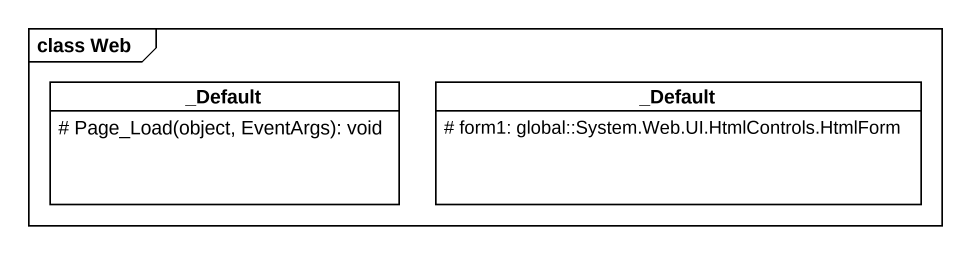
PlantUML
@startuml
mainframe class Web
hide circle
hide empty members
skinparam classAttributeIconSize 0
class "_Default" as Default {
  # Page_Load(object, EventArgs): void
}
class "_Default" as Default_2 {
  # form1: global::System.Web.UI.HtmlControls.HtmlForm
}
@enduml
